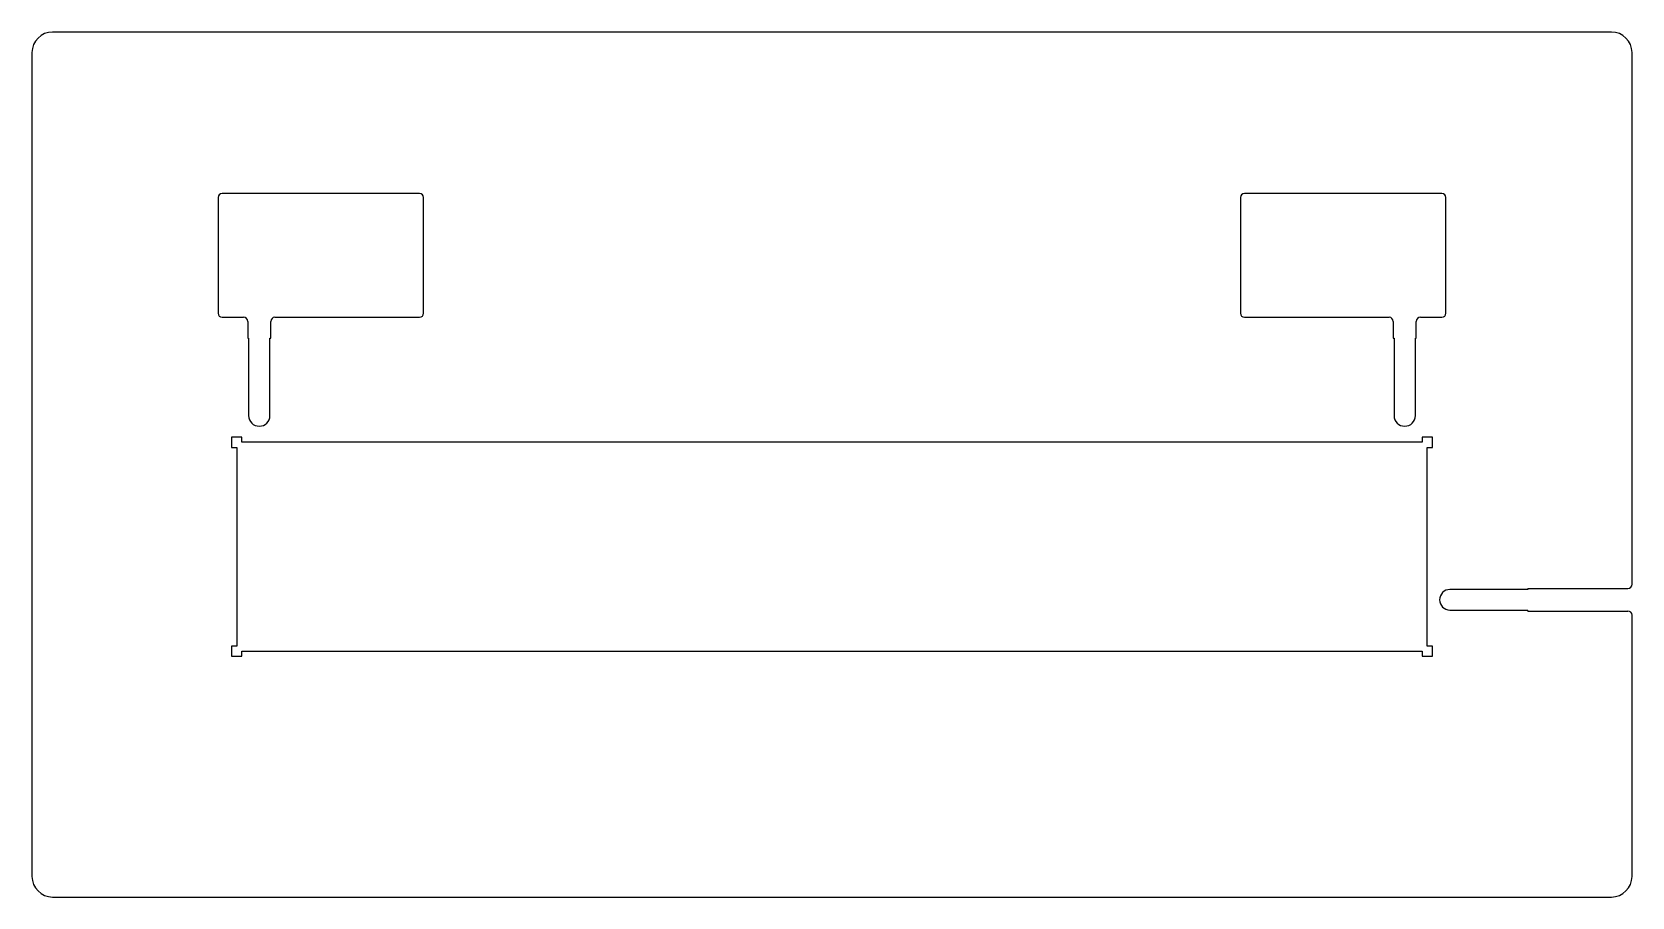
# Model space of a CAD drawing. Header units: inches. Extents: x -19.5 to 19.5, y -11 to 10.
import ezdxf

# ---------------------------------------------------------------- set-up
doc = ezdxf.new("R2010")
doc.units = ezdxf.units.IN
doc.header["$MEASUREMENT"] = 0

msp = doc.modelspace()

# ---------------------------------------------------------------- linework, layer by layer
at = {"color": 7, "linetype": 'Continuous', "lineweight": 25}
for p, q in [((18.957, 10.039), (-18.957, 10.039)), ((-19.457, 9.539), (-19.457, -10.5)), ((19.457, -3.394), (19.457, 9.539)), ((-14.932, 6.012), (-14.932, 3.201)), ((-10.032, 6.112), (-14.832, 6.112)), ((-9.932, 3.201), (-9.932, 6.012)), ((9.932, 6.012), (9.932, 3.201)), ((14.832, 6.112), (10.032, 6.112)), ((14.932, 3.201), (14.932, 6.012)), ((-14.832, 3.101), (-14.309, 3.101)), ((-14.209, 3.001), (-14.209, 2.591)), ((-13.649, 2.591), (-13.649, 3.001)), ((-13.549, 3.101), (-10.032, 3.101)), ((10.032, 3.101), (13.549, 3.101)), ((13.649, 3.001), (13.649, 2.591)), ((14.209, 2.591), (14.209, 3.001)), ((14.309, 3.101), (14.832, 3.101)), ((-14.209, 2.591), (-14.189, 2.591)), ((-14.189, 2.591), (-14.189, 0.711)), ((-13.669, 2.591), (-13.649, 2.591)), ((-13.669, 0.711), (-13.669, 2.591)), ((13.649, 2.591), (13.669, 2.591)), ((13.669, 2.591), (13.669, 0.711)), ((14.189, 2.591), (14.209, 2.591)), ((14.189, 0.711), (14.189, 2.591)), ((-14.602, 0.184), (-14.602, -0.066)), ((-14.352, 0.184), (-14.602, 0.184)), ((-14.352, 0.059), (-14.352, 0.184)), ((14.352, 0.059), (-14.352, 0.059)), ((14.352, 0.184), (14.352, 0.059)), ((14.602, 0.184), (14.352, 0.184)), ((14.602, -0.066), (14.602, 0.184)), ((-14.602, -0.066), (-14.477, -0.066)), ((-14.477, -0.066), (-14.477, -4.895)), ((14.477, -0.066), (14.602, -0.066)), ((14.477, -4.895), (14.477, -0.066)), ((16.927, -3.494), (16.927, -3.52)), ((16.927, -3.494), (19.357, -3.494)), ((16.927, -3.52), (15.027, -3.52)), ((15.027, -4.02), (16.927, -4.02)), ((16.927, -4.045), (16.927, -4.02)), ((16.927, -4.045), (19.357, -4.045)), ((19.457, -10.5), (19.457, -4.145)), ((-14.602, -4.895), (-14.602, -5.145)), ((-14.477, -4.895), (-14.602, -4.895)), ((-14.352, -5.02), (14.352, -5.02)), ((-14.352, -5.145), (-14.352, -5.02)), ((14.352, -5.02), (14.352, -5.145)), ((14.602, -4.895), (14.477, -4.895)), ((14.602, -5.145), (14.602, -4.895)), ((-14.602, -5.145), (-14.352, -5.145)), ((14.352, -5.145), (14.602, -5.145)), ((-18.957, -11), (18.957, -11))]:
    msp.add_line(p, q, dxfattribs=at)
for centre, radius, start, end in [((-18.957, 9.539), 0.5, 90, 180), ((18.957, 9.539), 0.5, 0, 90), ((-14.832, 6.012), 0.1, 90, 180), ((-10.032, 6.012), 0.1, 0, 90), ((10.032, 6.012), 0.1, 90, 180), ((14.832, 6.012), 0.1, 0, 90), ((-14.832, 3.201), 0.1, 180, 270), ((-10.032, 3.201), 0.1, 270, 0), ((10.032, 3.201), 0.1, 180, 270), ((14.832, 3.201), 0.1, 270, 0), ((-14.309, 3.001), 0.1, 0, 90), ((-13.549, 3.001), 0.1, 90, 180), ((13.549, 3.001), 0.1, 0, 90), ((14.309, 3.001), 0.1, 90, 180), ((-13.929, 0.711), 0.26, 180, 0), ((13.929, 0.711), 0.26, 180, 0), ((19.357, -3.394), 0.1, 270, 0), ((15.027, -3.77), 0.25, 90, 270), ((19.357, -4.145), 0.1, 0, 90), ((-18.957, -10.5), 0.5, 180, 270), ((18.957, -10.5), 0.5, 270, 0)]:
    msp.add_arc(centre, radius, start, end, dxfattribs=at)

doc.saveas('drawing.dxf')
